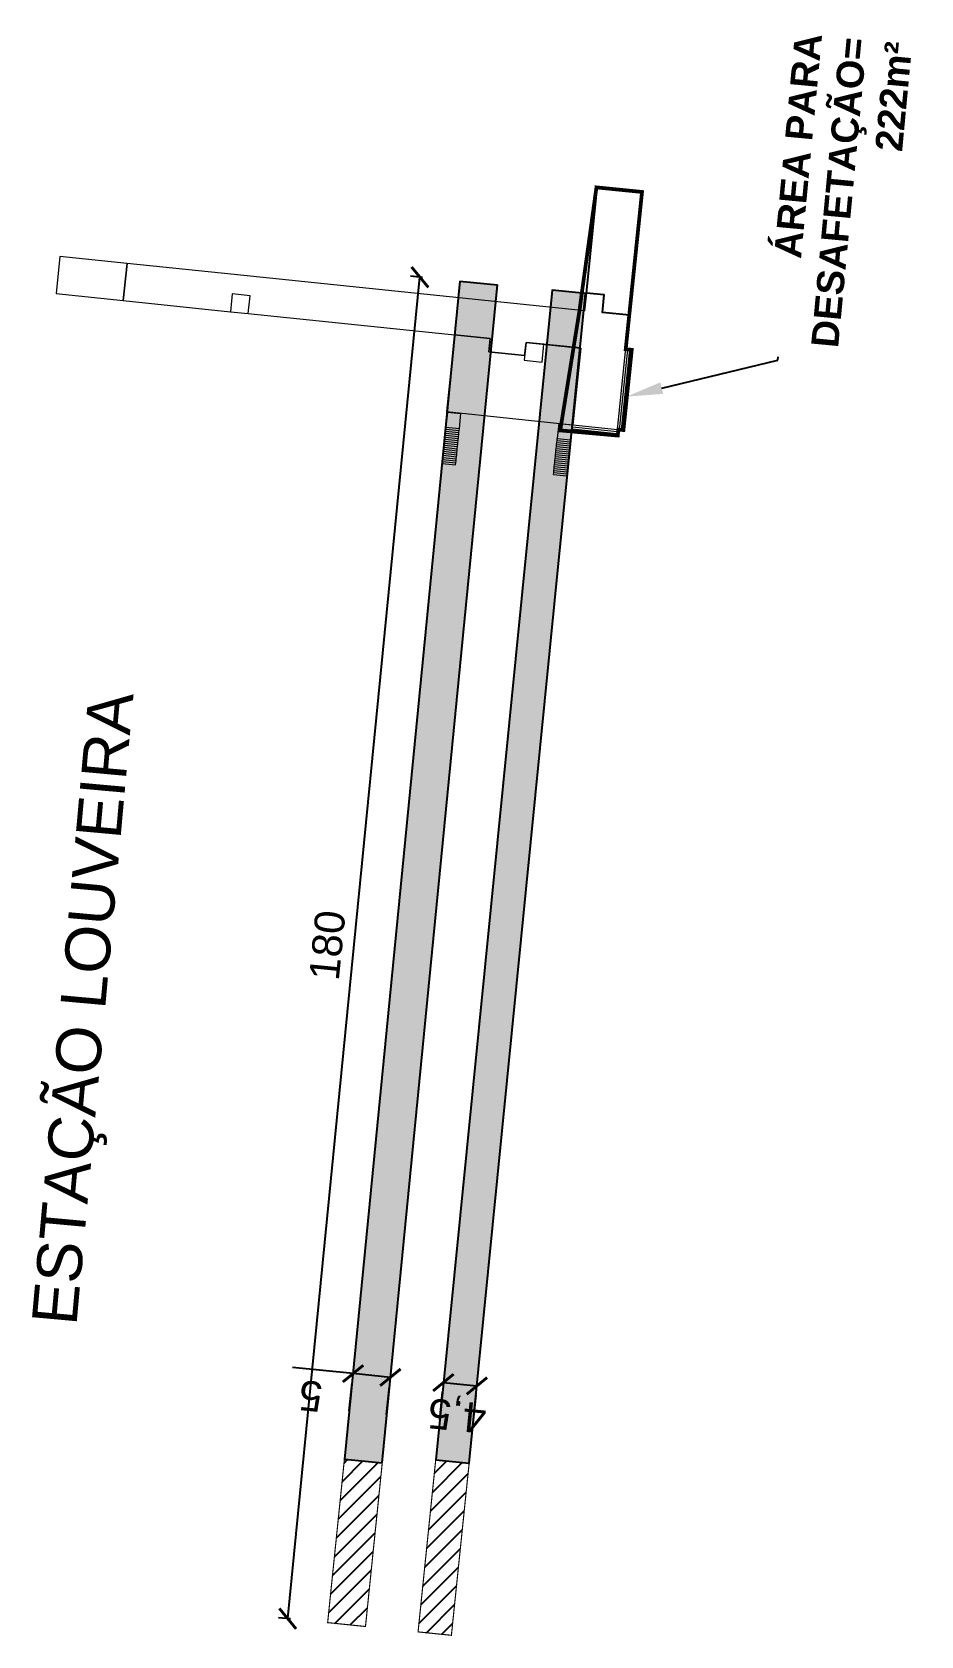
# Model space of a CAD drawing. Header units: metres. Extents: x 286532 to 329498, y 7396783 to 7466136.
# Drawn here: x 300337.3 to 300456, y 7445633.6 to 7445847.8 of the extents above; entities that cross this region are included whole.
import ezdxf
from ezdxf import colors
from ezdxf.entities.mleader import LeaderData, LeaderLine
from ezdxf.math import Vec2, Vec3

# ---------------------------------------------------------------- set-up
doc = ezdxf.new("R2010")
doc.units = ezdxf.units.M
doc.header["$LTSCALE"] = 10
doc.linetypes.add('DASHED', pattern=[0.75, 0.5, -0.25])
doc.layers.get('0').update_dxf_attribs({"color": 255})
for name, color, linetype, lineweight in [('_  ARQ-AUX-001', 1, 'Continuous', 5), ('_AUX-PLATAFORMA COTAS', 1, 'Continuous', 25), ('_AUX-PLATAFORMA EXISTENTE', 252, 'Continuous', 25), ('_AUX-PLATAFORMA NOVA', 3, 'DASHED', 25), ('_TEXTO DESAP ESTAÇÕES', 50, 'Continuous', 0), ('Itens de detalhe', 7, 'Continuous', 13)]:
    doc.layers.add(name, color=color, linetype=linetype, lineweight=lineweight)
doc.layers.add('TEXTO', color=3, linetype='Continuous')
doc.styles.add('ARIAL', font='arial.ttf')
doc.styles.get("Standard").update_dxf_attribs({"font": 'arial.ttf'})
doc.dimstyles.new('ISO-25', dxfattribs={"dimtxt": 2.5, "dimasz": 2.5, "dimexe": 1.25, "dimexo": 0.625, "dimtad": 1, "dimtxsty": 'Standard', "dimcen": 2.5, "dimadec": 0, "dimazin": 0, "dimtfac": 1, "dimtmove": 0, "dimatfit": 3, "dimfxl": 1, "dimarcsym": 0})

# ---------------------------------------------------------------- blocks, each defined once
blk = doc.blocks.new('A$C625E23C2')
at = {"layer": '_  ARQ-AUX-001'}
blk.add_hatch(color=1, dxfattribs=at).paths.add_polyline_path([(303.37, 126.49), (303.37, 128.29), (303.35, 128.29), (303.35, 126.49)], flags=0)
at = {"layer": '_  ARQ-AUX-001', "color": 1}
for p, q in [((318.66, 196.85), (313.66, 196.85)), ((313.66, 196.85), (313.66, 187.85)), ((318.66, 187.85), (318.66, 196.85)), ((318.66, 187.85), (313.66, 187.85)), ((313.66, 187.85), (313.66, 173.45)), ((313.66, 187.85), (318.66, 187.85)), ((318.66, 173.45), (318.66, 187.85)), ((313.66, 173.45), (313.66, 171.05)), ((316.06, 173.45), (313.66, 173.45)), ((316.06, 171.05), (316.06, 173.45)), ((318.67, 173.45), (318.66, 173.45)), ((318.67, 126.42), (318.67, 173.45)), ((313.66, 171.05), (316.06, 171.05)), ((313.67, 171.05), (313.67, 138.56)), ((296.44, 143.22), (296.44, 141.42)), ((296.44, 143.22), (296.71, 143.22)), ((296.44, 143.22), (296.44, 141.42)), ((296.44, 141.42), (296.71, 141.42)), ((296.71, 143.22), (296.98, 143.22)), ((296.71, 143.22), (296.71, 141.42)), ((296.71, 143.22), (296.71, 141.42)), ((296.71, 141.42), (296.98, 141.42)), ((296.98, 143.22), (297.25, 143.22)), ((296.98, 143.22), (296.98, 141.42)), ((296.98, 143.22), (296.98, 141.42)), ((296.98, 141.42), (297.25, 141.42)), ((297.25, 143.22), (297.52, 143.22)), ((297.25, 143.22), (297.25, 141.42)), ((297.25, 143.22), (297.25, 141.42)), ((297.25, 141.42), (297.52, 141.42)), ((297.52, 143.22), (297.79, 143.22)), ((297.52, 143.22), (297.52, 141.42)), ((297.52, 143.22), (297.52, 141.42)), ((297.52, 141.42), (297.79, 141.42)), ((297.79, 143.22), (298.06, 143.22)), ((297.79, 143.22), (297.79, 141.42)), ((297.79, 143.22), (297.79, 141.42)), ((297.79, 141.42), (298.06, 141.42)), ((298.06, 143.22), (298.33, 143.22)), ((298.06, 143.22), (298.06, 141.42)), ((298.06, 143.22), (298.06, 141.42)), ((298.06, 141.42), (298.33, 141.42)), ((298.33, 143.22), (298.6, 143.22)), ((298.33, 143.22), (298.33, 141.42)), ((298.33, 143.22), (298.33, 141.42)), ((298.33, 141.42), (298.6, 141.42)), ((298.6, 143.22), (298.87, 143.22)), ((298.6, 143.22), (298.6, 141.42)), ((298.6, 143.22), (298.6, 141.42)), ((298.6, 141.42), (298.87, 141.42)), ((298.87, 143.22), (299.14, 143.22)), ((298.87, 143.22), (298.87, 141.42)), ((298.87, 143.22), (298.87, 141.42)), ((298.87, 141.42), (299.14, 141.42)), ((299.14, 143.22), (299.41, 143.22)), ((299.14, 143.22), (299.14, 141.42)), ((299.14, 143.22), (299.14, 141.42)), ((299.14, 141.42), (299.41, 141.42)), ((299.41, 143.22), (299.68, 143.22)), ((299.41, 143.22), (299.41, 141.42)), ((299.41, 143.22), (299.41, 141.42)), ((299.41, 141.42), (299.68, 141.42)), ((299.68, 143.22), (299.9, 143.22)), ((299.68, 143.22), (299.68, 141.42)), ((299.68, 143.22), (299.68, 141.42)), ((299.68, 141.42), (299.91, 141.42)), ((299.9, 143.22), (299.95, 143.22)), ((299.91, 141.42), (299.95, 141.42)), ((299.95, 143.22), (300.22, 143.22)), ((299.95, 143.22), (299.95, 141.42)), ((299.95, 143.22), (299.95, 141.42)), ((299.95, 141.42), (300.22, 141.42)), ((300.22, 143.22), (300.49, 143.22)), ((300.22, 143.22), (300.22, 141.42)), ((300.22, 143.22), (300.22, 141.42)), ((300.22, 141.42), (300.49, 141.42)), ((300.49, 143.22), (300.76, 143.22)), ((300.49, 143.22), (300.49, 141.42)), ((300.49, 143.22), (300.49, 141.42)), ((300.49, 141.42), (300.76, 141.42)), ((300.76, 143.22), (301.03, 143.22)), ((300.76, 143.22), (300.76, 141.42)), ((300.76, 143.22), (300.76, 141.42)), ((300.76, 141.42), (301.03, 141.42)), ((301.03, 143.22), (301.3, 143.22)), ((301.03, 143.22), (301.03, 141.42)), ((301.03, 143.22), (301.03, 141.42)), ((301.03, 141.42), (301.3, 141.42)), ((303.3, 143.22), (301.3, 143.22)), ((301.3, 143.22), (301.3, 141.42)), ((301.3, 143.22), (301.3, 141.42)), ((301.3, 141.42), (303.3, 141.42)), ((303.3, 143.22), (303.3, 141.42)), ((303.3, 143.22), (303.37, 143.22)), ((303.3, 143.22), (303.3, 141.42)), ((303.3, 141.42), (303.37, 141.42)), ((313.67, 143.35), (303.37, 143.35)), ((303.37, 143.35), (303.37, 126.46)), ((313.67, 138.56), (313.67, 143.35)), ((313.67, 138.56), (311.89, 138.56)), ((311.89, 138.56), (311.89, 133.76)), ((311.89, 133.76), (311.89, 138.56)), ((311.89, 138.56), (313.67, 138.56)), ((313.67, 133.76), (311.27, 133.76)), ((311.27, 133.76), (311.27, 131.36)), ((311.89, 133.76), (313.67, 133.76)), ((313.67, 133.76), (311.89, 133.76)), ((313.67, 133.76), (313.67, 126.42)), ((313.67, 131.36), (313.67, 133.76)), ((313.67, 126.46), (313.67, 133.76)), ((311.27, 131.36), (313.67, 131.36)), ((296.49, 128.29), (296.49, 126.49)), ((296.49, 128.29), (296.76, 128.29)), ((296.49, 128.29), (296.49, 126.49)), ((296.49, 126.49), (296.76, 126.49)), ((296.76, 128.29), (297.03, 128.29)), ((296.76, 128.29), (296.76, 126.49)), ((296.76, 128.29), (296.76, 126.49)), ((296.76, 126.49), (297.03, 126.49)), ((297.03, 128.29), (297.3, 128.29)), ((297.03, 128.29), (297.03, 126.49)), ((297.03, 128.29), (297.03, 126.49)), ((297.03, 126.49), (297.3, 126.49)), ((297.3, 128.29), (297.57, 128.29)), ((297.3, 128.29), (297.3, 126.49)), ((297.3, 128.29), (297.3, 126.49)), ((297.3, 126.49), (297.57, 126.49)), ((297.57, 128.29), (297.84, 128.29)), ((297.57, 128.29), (297.57, 126.49)), ((297.57, 128.29), (297.57, 126.49)), ((297.57, 126.49), (297.84, 126.49)), ((297.84, 128.29), (298.11, 128.29)), ((297.84, 128.29), (297.84, 126.49)), ((297.84, 128.29), (297.84, 126.49)), ((297.84, 126.49), (298.11, 126.49)), ((298.11, 128.29), (298.38, 128.29)), ((298.11, 128.29), (298.11, 126.49)), ((298.11, 128.29), (298.11, 126.49)), ((298.11, 126.49), (298.38, 126.49)), ((298.38, 128.29), (298.65, 128.29)), ((298.38, 128.29), (298.38, 126.49)), ((298.38, 128.29), (298.38, 126.49)), ((298.38, 126.49), (298.65, 126.49)), ((298.65, 128.29), (298.92, 128.29)), ((298.65, 128.29), (298.65, 126.49)), ((298.65, 128.29), (298.65, 126.49)), ((298.65, 126.49), (298.92, 126.49)), ((298.92, 128.29), (299.19, 128.29)), ((298.92, 128.29), (298.92, 126.49)), ((298.92, 128.29), (298.92, 126.49)), ((298.92, 126.49), (299.19, 126.49)), ((299.19, 128.29), (299.46, 128.29)), ((299.19, 128.29), (299.19, 126.49)), ((299.19, 128.29), (299.19, 126.49)), ((299.19, 126.49), (299.46, 126.49)), ((299.46, 128.29), (299.73, 128.29)), ((299.46, 128.29), (299.46, 126.49)), ((299.46, 128.29), (299.46, 126.49)), ((299.46, 126.49), (299.73, 126.49)), ((299.73, 128.29), (299.97, 128.29)), ((299.73, 128.29), (299.73, 126.49)), ((299.73, 128.29), (299.73, 126.49)), ((299.73, 126.49), (299.98, 126.49)), ((299.97, 128.29), (300, 128.29)), ((299.98, 126.49), (300, 126.49)), ((300, 128.29), (300.27, 128.29)), ((300, 128.29), (300, 126.49)), ((300, 128.29), (300, 126.49)), ((300, 126.49), (300.27, 126.49)), ((300.27, 128.29), (300.54, 128.29)), ((300.27, 128.29), (300.27, 126.49)), ((300.27, 128.29), (300.27, 126.49)), ((300.27, 126.49), (300.54, 126.49)), ((300.54, 128.29), (300.81, 128.29)), ((300.54, 128.29), (300.54, 126.49)), ((300.54, 128.29), (300.54, 126.49)), ((300.54, 126.49), (300.81, 126.49)), ((300.81, 128.29), (301.08, 128.29)), ((300.81, 128.29), (300.81, 126.49)), ((300.81, 128.29), (300.81, 126.49)), ((300.81, 126.49), (301.08, 126.49)), ((301.08, 128.29), (301.35, 128.29)), ((301.08, 128.29), (301.08, 126.49)), ((301.08, 128.29), (301.08, 126.49)), ((301.08, 126.49), (301.35, 126.49)), ((303.35, 128.29), (301.35, 128.29)), ((301.35, 128.29), (301.35, 126.49)), ((301.35, 128.29), (301.35, 126.49)), ((301.35, 126.49), (303.35, 126.49)), ((302.56, 126.43), (302.56, 120.42)), ((302.56, 126.43), (302.56, 120.42)), ((302.83, 126.43), (302.83, 120.42)), ((302.83, 126.43), (302.83, 120.42)), ((303.1, 126.43), (303.1, 120.42)), ((303.1, 126.43), (303.1, 120.42)), ((303.35, 128.29), (303.35, 126.49)), ((303.35, 128.29), (303.37, 128.29)), ((303.35, 128.29), (303.35, 126.49)), ((303.35, 126.49), (303.37, 126.49)), ((303.37, 126.46), (313.67, 126.46)), ((313.67, 126.42), (303.37, 126.42)), ((303.37, 126.42), (303.37, 120.42)), ((321.07, 126.42), (318.67, 126.42)), ((321.07, 124.06), (321.07, 126.42)), ((318.67, 120.42), (318.67, 124.06)), ((318.67, 124.06), (321.07, 124.06)), ((302.56, 120.42), (302.83, 120.42)), ((302.83, 120.42), (303.1, 120.42)), ((303.1, 120.42), (303.37, 120.42)), ((303.36, 120.15), (303.36, 120.42)), ((303.36, 119.88), (303.36, 120.15)), ((303.36, 120.15), (314.14, 120.15)), ((303.36, 120.15), (314.14, 120.15)), ((303.37, 120.42), (318.67, 120.42)), ((314.14, 120.15), (314.14, 120.42)), ((314.14, 119.88), (314.14, 120.15)), ((303.36, 119.61), (303.36, 119.88)), ((303.36, 119.88), (314.14, 119.88)), ((303.36, 119.88), (314.14, 119.88)), ((303.36, 119.61), (314.14, 119.61)), ((303.36, 119.61), (314.14, 119.61)), ((314.14, 119.61), (314.14, 119.88))]:
    blk.add_line(p, q, dxfattribs=at)
blk = doc.blocks.new('_ArchTick')
at = {"color": 0, "linetype": 'ByBlock', "const_width": 0.15}
blk.add_lwpolyline([(-0.5, -0.5), (0.5, 0.5)], dxfattribs=at)
blk = doc.blocks.new('*D164')
at = {"layer": '_AUX-PLATAFORMA COTAS', "color": 0, "lineweight": -2, "ltscale": 0.05, "transparency": 16777216}
for p, q in [((300371.46, 7445635.93), (300389.12, 7445815.06)), ((300389.48, 7445815.02), (300387.88, 7445815.18)), ((300371.82, 7445635.89), (300370.22, 7445636.05))]:
    blk.add_line(p, q, dxfattribs=at)
at = {"layer": 'Defpoints', "color": 0, "ltscale": 0.05, "transparency": 16777216}
for p in [(300389.12, 7445815.06), (300394.46, 7445814.53), (300376.8, 7445635.4)]:
    blk.add_point(p, dxfattribs=at)
at = {"layer": '_AUX-PLATAFORMA COTAS', "color": 0, "lineweight": -2, "ltscale": 0.05, "transparency": 16777216, "xscale": 2.5, "yscale": 2.5, "zscale": 2.5}
for p, rotation in [((300389.12, 7445815.06), 84.36908607488493), ((300371.46, 7445635.93), 264.369086074885)]:
    blk.add_blockref('_ArchTick', p, dxfattribs=dict(at, rotation=rotation))
at = {"layer": '_AUX-PLATAFORMA COTAS', "color": 0, "ltscale": 0.05, "transparency": 16777216, "insert": (300376.77, 7445725.84), "char_height": 4, "attachment_point": 5, "rotation": 84.3691}
blk.add_mtext('180', dxfattribs=at)
blk = doc.blocks.new('*D165')
at = {"layer": '_AUX-PLATAFORMA COTAS', "color": 0, "lineweight": -2, "ltscale": 0.05, "transparency": 16777216}
for p, q in [((300380.19, 7445668.65), (300372.08, 7445669.47)), ((300385.17, 7445668.15), (300380.19, 7445668.65)), ((300379.68, 7445663.68), (300380.06, 7445667.41)), ((300384.66, 7445663.17), (300385.04, 7445666.91))]:
    blk.add_line(p, q, dxfattribs=at)
at = {"layer": 'Defpoints', "color": 0, "ltscale": 0.05, "transparency": 16777216}
for p in [(300380.19, 7445668.65), (300380.19, 7445668.65), (300385.17, 7445668.15)]:
    blk.add_point(p, dxfattribs=at)
at = {"layer": '_AUX-PLATAFORMA COTAS', "color": 0, "lineweight": -2, "ltscale": 0.05, "transparency": 16777216, "xscale": 2.5, "yscale": 2.5, "zscale": 2.5}
for p, rotation in [((300380.19, 7445668.65), 174.2369760127669), ((300385.17, 7445668.15), 354.2369760127669)]:
    blk.add_blockref('_ArchTick', p, dxfattribs=dict(at, rotation=rotation))
at = {"layer": '_AUX-PLATAFORMA COTAS', "color": 0, "ltscale": 0.05, "transparency": 16777216, "insert": (300374.53, 7445665.67), "char_height": 4, "attachment_point": 5, "rotation": 174.237}
blk.add_mtext('5', dxfattribs=at)
blk = doc.blocks.new('*D166')
at = {"layer": '_AUX-PLATAFORMA COTAS', "color": 0, "lineweight": -2, "ltscale": 0.05, "transparency": 16777216}
for p, q in [((300392.25, 7445667.46), (300396.73, 7445667.01)), ((300391.76, 7445662.48), (300392.13, 7445666.22)), ((300396.24, 7445662.04), (300396.61, 7445665.77))]:
    blk.add_line(p, q, dxfattribs=at)
at = {"layer": 'Defpoints', "color": 0, "ltscale": 0.05, "transparency": 16777216}
for p in [(300392.25, 7445667.46), (300396.73, 7445667.01), (300396.73, 7445667.01)]:
    blk.add_point(p, dxfattribs=at)
at = {"layer": '_AUX-PLATAFORMA COTAS', "color": 0, "lineweight": -2, "ltscale": 0.05, "transparency": 16777216, "xscale": 2.5, "yscale": 2.5, "zscale": 2.5}
for p, rotation in [((300392.25, 7445667.46), 174.3186309396542), ((300396.73, 7445667.01), 354.3186309396543)]:
    blk.add_blockref('_ArchTick', p, dxfattribs=dict(at, rotation=rotation))
at = {"layer": '_AUX-PLATAFORMA COTAS', "color": 0, "ltscale": 0.05, "transparency": 16777216, "insert": (300394.11, 7445663.36), "char_height": 4, "attachment_point": 5, "rotation": 174.3186}
blk.add_mtext('4,5', dxfattribs=at)

msp = doc.modelspace()

# ---------------------------------------------------------------- hatches: boundary and pattern name
at = {"layer": '_AUX-PLATAFORMA NOVA', "true_color": 0x05ff05}
h = msp.add_hatch(dxfattribs=at)
h.set_pattern_fill('ANSI31', color=3, scale=0.5)
h.paths.add_polyline_path([(300384.088, 7445656.737), (300381.846, 7445634.882), (300376.795, 7445635.4), (300379.034, 7445657.24)])
h = msp.add_hatch(dxfattribs=at)
h.set_pattern_fill('ANSI31', color=3, scale=0.5)
h.paths.add_polyline_path([(300391.224, 7445657.125), (300388.87, 7445634.162), (300393.32, 7445633.706), (300395.691, 7445656.701)])
at = {"layer": 'Itens de detalhe', "true_color": 0xa1a1a1, "transparency": 33554534}
h = msp.add_hatch(color=253, dxfattribs=at)
h.paths.add_polyline_path([(300394.457, 7445814.533), (300379.034, 7445657.24), (300384.088, 7445656.737), (300399.489, 7445814.032)])
h.paths.add_polyline_path([(300406.767, 7445813.308), (300391.224, 7445657.125), (300395.691, 7445656.701), (300407.732, 7445777.696), (300409.277, 7445793.223), (300411.229, 7445812.864)])

# ---------------------------------------------------------------- linework, layer by layer
at = {"layer": '_AUX-PLATAFORMA EXISTENTE', "color": 1}
msp.add_line((300394.457, 7445814.533), (300399.489, 7445814.032), dxfattribs=at)
for points in [[(300412.802, 7445826.982), (300418.77, 7445826.363), (300417.104, 7445809.998), (300413.486, 7445810.323), (300413.7, 7445812.714), (300411.343, 7445812.925), (300412.802, 7445826.982)], [(300394.457, 7445814.533), (300379.034, 7445657.24)], [(300384.088, 7445656.737), (300399.489, 7445814.032)], [(300379.034, 7445657.24), (300384.088, 7445656.737)]]:
    msp.add_lwpolyline(points, dxfattribs=at)
msp.add_lwpolyline([(300409.277, 7445793.223), (300411.229, 7445812.864), (300406.767, 7445813.308), (300391.224, 7445657.125), (300395.691, 7445656.701), (300407.732, 7445777.696)], close=True, dxfattribs=at)
at = {"layer": '_AUX-PLATAFORMA NOVA', "color": 3, "true_color": 0x05ff05, "const_width": 0.15}
for points in [[(300384.088, 7445656.737), (300381.846, 7445634.882), (300376.795, 7445635.4), (300379.034, 7445657.24)], [(300391.224, 7445657.125), (300388.87, 7445634.162), (300393.32, 7445633.706), (300395.691, 7445656.701)]]:
    msp.add_lwpolyline(points, close=True, dxfattribs=at)
at = {"layer": '_TEXTO DESAP ESTAÇÕES', "color": 240, "const_width": 0.5, "flags": 128}
msp.add_lwpolyline([(300410.432, 7445810.64), (300410.432, 7445810.64), (300410.751, 7445813.037), (300410.751, 7445813.037), (300412.691, 7445827.05), (300418.778, 7445826.441), (300416.599, 7445805.448), (300417.405, 7445805.364), (300416.292, 7445794.647), (300415.621, 7445794.716), (300415.537, 7445793.913), (300407.855, 7445794.599), (300407.855, 7445794.599), (300407.855, 7445794.599), (300407.855, 7445794.599), (300407.855, 7445794.599), (300407.855, 7445794.599), (300407.855, 7445794.599), (300410.432, 7445810.64)], dxfattribs=at)

# ---------------------------------------------------------------- block references
at = {"rotation": 84.07326375360519}
msp.add_blockref('A$C625E23C2', (300503.941, 7445480.554), dxfattribs=at)

# ---------------------------------------------------------------- texts
at = {"layer": 'TEXTO', "style": 'ARIAL'}
msp.add_text('ESTAÇÃO LOUVEIRA', height=6, rotation=84.829, dxfattribs=at).set_placement((300343.236, 7445674.961))

# ---------------------------------------------------------------- dimensions: what is measured, and where the dimension line sits
at = {"layer": '_AUX-PLATAFORMA COTAS', "ltscale": 0.05}
for p1, p2, distance, override, picture, middle in [((300376.795, 7445635.4), (300394.457, 7445814.533), 5.36, {"dimtxt": 4, "dimexo": 5, "dimgap": 1.5, "dimtad": 2, "dimblk1": 'ArchTick', "dimblk2": 'ArchTick', "dimsah": 1}, '*D164', (300376.766, 7445725.84)), ((300385.166, 7445668.15), (300380.187, 7445668.652), 0, {"dimtxt": 4, "dimexo": 5, "dimgap": 1.5, "dimtad": 4, "dimblk1": 'ArchTick', "dimblk2": 'ArchTick', "dimsah": 1}, '*D165', (300374.533, 7445665.671))]:
    dim = msp.add_aligned_dim(p1=p1, p2=p2, distance=distance, dimstyle='ISO-25', override=override, dxfattribs=at)
    dim.commit()
    dim.dimension.update_dxf_attribs({"geometry": picture, "text_midpoint": middle})
dim = msp.add_linear_dim(base=(300396.731, 7445667.014), p1=(300392.253, 7445667.459), p2=(300396.731, 7445667.014), angle=354.31863, dimstyle='ISO-25', override={"dimtxt": 4, "dimexo": 5, "dimgap": 1.5, "dimtad": 4, "dimblk1": 'ArchTick', "dimblk2": 'ArchTick', "dimsah": 1}, dxfattribs=at)
dim.commit()
dim.dimension.update_dxf_attribs({"geometry": '*D166', "text_midpoint": (300394.492, 7445667.236), "dimtype": 161})

# ---------------------------------------------------------------- leaders
at = {"layer": '_TEXTO DESAP ESTAÇÕES', "color": 2}
ml = msp.add_multileader_mtext('Standard', dxfattribs=at)
ml.set_content('{\\fArial|b1|i0|c0|p34;ÁREA PARA \\PDESAFETAÇÃO=\\P222m²}', color=2, style='ARIAL')
ml.set_leader_properties()
ml.build(insert=Vec2(0, 0))
ml.multileader.update_dxf_attribs({"text_right_attachment_type": 6, "dogleg_length": 0.363, "arrow_head_size": 4.838})
ctx = ml.context
ctx.base_point, ctx.char_height, ctx.arrow_head_size, ctx.landing_gap_size, ctx.plane_origin, ctx.plane_x_axis, ctx.plane_y_axis = Vec3(300436.953, 7445804.426), 3.6288, 4.838, 2.419, Vec3(300207.081, 7446009.63), Vec3(0.0937433, 0.9955964), Vec3(-0.9955964, 0.0937433)
ctx.right_attachment, ctx.text_align_type = 6, 2
notes = []
notes.append((ctx, [(0, (1, 1, 0), (300436.912, 7445803.992), (0.0937433, 0.9955964), 0.435, [(0, [(300416.711, 7445799.111)], 0, [])])]))
ctx.mtext.insert, ctx.mtext.text_direction, ctx.mtext.rotation, ctx.mtext.width, ctx.mtext.defined_height, ctx.mtext.alignment, ctx.mtext.flow_direction = Vec3(300439.214, 7445847.79), Vec3(0.0937433, 0.9955964), 1.4769152, 132.06332, 34.76, 3, 5
for ctx, leaders in notes:
    for number, flags, end, landing, length, lines in leaders:
        leader = LeaderData()
        leader.index, (leader.has_last_leader_line, leader.has_dogleg_vector, leader.attachment_direction) = number, flags
        leader.last_leader_point, leader.dogleg_vector, leader.dogleg_length = Vec3(end), Vec3(landing), length
        for number, points, colour, breaks in lines:
            line = LeaderLine()
            line.index, line.vertices, line.color, line.breaks = number, Vec3.list(points), colors.encode_raw_color(colour), breaks
            leader.lines.append(line)
        ctx.leaders.append(leader)

doc.saveas('drawing.dxf')
